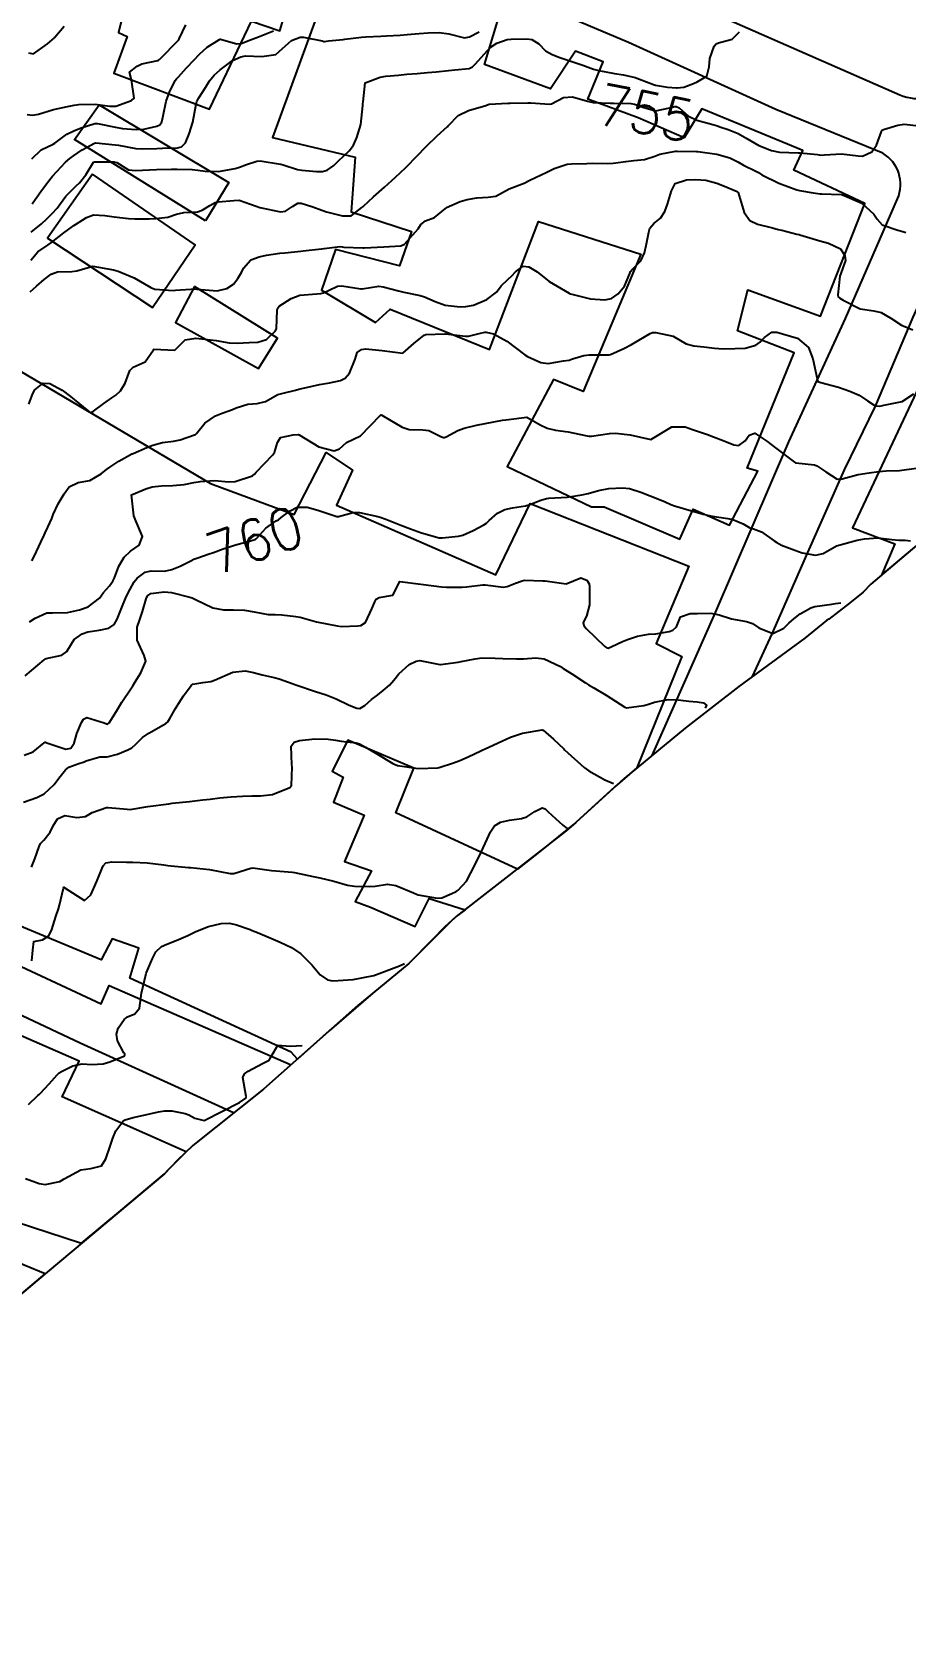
# Model space of a CAD drawing. Header units: metres. Extents: x 318500 to 325275, y 7408834 to 7428799.
# Drawn here: x 321661.9 to 321746.1, y 7415142.3 to 7415298 of the extents above; entities that cross this region are included whole.
import ezdxf
from ezdxf.enums import TextEntityAlignment as Align

# ---------------------------------------------------------------- set-up
doc = ezdxf.new("R2010")
doc.units = ezdxf.units.M
doc.header["$MEASUREMENT"] = 0
for name, color, linetype in [('Area', 45, 'Continuous'), ('Cotas', 45, 'Continuous'), ('Curvas de Nivel 1m', 11, 'Continuous'), ('Curvas de Nivel 5m', 15, 'Continuous'), ('Edificações', 30, 'Continuous'), ('Vias Primárias', 230, 'Continuous')]:
    doc.layers.add(name, color=color, linetype=linetype)
doc.styles.add('Style-STANDARD', font='STANDARD.shx')

msp = doc.modelspace()

# ---------------------------------------------------------------- linework, layer by layer
at = {"layer": 'Area'}
msp.add_lwpolyline([(321747.52, 7415248.92), (321742.71, 7415244.86), (321741.97, 7415244.07), (321740.63, 7415243.02), (321738.65, 7415241.48), (321738.41, 7415241.34), (321736.35, 7415239.64), (321729.96, 7415234.99), (321724.8, 7415230.96), (321718.93, 7415226.11), (321714.28, 7415221.87), (321713.35, 7415221.07), (321702.75, 7415212.81), (321701.61, 7415211.77), (321700.5, 7415210.63), (321698.17, 7415208.28), (321693.26, 7415204.23), (321684.15, 7415196.16), (321677.36, 7415190.74), (321675.85, 7415189.3), (321674.61, 7415188.01), (321662.33, 7415177.7), (321659.19, 7415175.07)], dxfattribs=at)
at = {"layer": 'Curvas de Nivel 1m', "flags": 128}
for points, elevation in [([(321661.38, 7415290.13), (321661.91, 7415290.07), (321662.48, 7415290.15), (321663.92, 7415290.61), (321665.29, 7415290.9), (321665.92, 7415291.02), (321666.36, 7415291.09), (321667.93, 7415291.13), (321669.35, 7415290.91), (321669.92, 7415290.91), (321671.45, 7415291.46), (321671.69, 7415291.69), (321671.45, 7415293.46), (321671.24, 7415294.19), (321671.98, 7415294.77), (321672.44, 7415294.99), (321673.99, 7415295.32), (321674.06, 7415295.36), (321674.13, 7415295.43), (321676.01, 7415297.33), (321676.05, 7415297.4), (321676.67, 7415298.75)], 751), ([(321661.76, 7415278.78), (321662.76, 7415279.58), (321663.27, 7415280.07), (321663.79, 7415280.59), (321664.27, 7415281.08), (321664.61, 7415281.55), (321665.11, 7415282.24), (321665.82, 7415282.97), (321666.12, 7415283.23), (321666.43, 7415283.52), (321667.05, 7415284.3), (321667.78, 7415285.51), (321667.82, 7415285.54), (321667.85, 7415285.56), (321669.78, 7415285.55), (321669.85, 7415285.54), (321670.02, 7415285.48), (321671.17, 7415284.78), (321671.84, 7415284.71), (321672.52, 7415284.76), (321673.84, 7415284.83), (321675.29, 7415284.85), (321675.84, 7415284.84), (321677.28, 7415284.81), (321677.84, 7415284.76), (321678.55, 7415284.66), (321679.84, 7415284.62), (321681.43, 7415284.92), (321681.85, 7415285.06), (321682.53, 7415285.31), (321683.52, 7415285.63), (321683.86, 7415285.65), (321685.79, 7415285.33), (321685.85, 7415285.32), (321686.06, 7415285.27), (321687.43, 7415284.83), (321687.85, 7415284.75), (321689.26, 7415284.64), (321689.84, 7415284.62), (321690.31, 7415284.74), (321690.93, 7415285.2), (321691.39, 7415285.66), (321691.86, 7415286.1), (321692.43, 7415286.63), (321692.85, 7415287.18), (321693.17, 7415287.9), (321693.54, 7415289.17), (321693.75, 7415290.98), (321693.75, 7415291.16), (321693.76, 7415291.33), (321693.96, 7415293.16), (321695.4, 7415293.71), (321695.97, 7415293.82), (321697.17, 7415293.92), (321697.97, 7415294), (321698.99, 7415294.08), (321699.98, 7415294.16), (321700.82, 7415294.23), (321701.98, 7415294.36), (321702.6, 7415294.43), (321703.98, 7415294.54), (321704.31, 7415294.7), (321704.6, 7415295.02), (321706.01, 7415296.58), (321706.64, 7415296.99), (321707.66, 7415297.34), (321708.02, 7415297.39), (321709.55, 7415297.42), (321710.02, 7415297.35), (321710.71, 7415296.94), (321711.35, 7415296.27), (321712, 7415295.89), (321712.71, 7415295.62), (321713.99, 7415295.2), (321714.95, 7415294.88), (321715.98, 7415294.5), (321716.49, 7415294.35), (321717.98, 7415294.06), (321718.87, 7415293.93), (321719.97, 7415293.68), (321721.75, 7415293.01), (321721.96, 7415292.94), (321723.1, 7415292.77), (321723.96, 7415292.68), (321724.04, 7415292.68), (321724.66, 7415292.75), (321725.61, 7415293.1), (321725.97, 7415293.28), (321726.88, 7415293.82), (321727.13, 7415294.72), (321727.19, 7415295.52), (321727.59, 7415296.71), (321727.79, 7415296.94), (321728.01, 7415297.04), (321729.32, 7415297.39), (321730.03, 7415298.08)], 754), ([(321661.85, 7415285.85), (321662.75, 7415286.7), (321663.88, 7415287.27), (321664.07, 7415287.36), (321664.32, 7415287.55), (321665.2, 7415288.24), (321665.9, 7415288.55), (321666.6, 7415288.83), (321667.91, 7415289.24), (321668.17, 7415289.24), (321669.9, 7415288.89), (321670.59, 7415288.78), (321671.9, 7415288.66), (321672.63, 7415288.72), (321673.9, 7415289.01), (321674.19, 7415289.14), (321674.37, 7415289.42), (321674.49, 7415290), (321674.8, 7415291.42), (321675.1, 7415292.26), (321675.66, 7415293.4), (321675.79, 7415293.57), (321675.97, 7415293.76), (321676.76, 7415294.61), (321677.48, 7415295.38), (321678, 7415295.95), (321678.74, 7415296.62), (321679.91, 7415297.35), (321679.98, 7415297.38), (321680.01, 7415297.38), (321680.12, 7415297.35), (321681.61, 7415296.93), (321682.01, 7415296.98), (321682.91, 7415297.31), (321683.69, 7415297.62), (321684.02, 7415297.74), (321685.12, 7415298.18)], 752), ([(321661.87, 7415281.52), (321661.93, 7415281.59), (321662.7, 7415282.7), (321663.35, 7415283.57), (321663.84, 7415284.18), (321665.08, 7415285.54), (321665.51, 7415285.88), (321665.86, 7415286.13), (321666.68, 7415286.71), (321667.88, 7415287.35), (321668.01, 7415287.38), (321669.88, 7415287.21), (321670.19, 7415287.16), (321671.87, 7415286.84), (321672.51, 7415286.8), (321673.87, 7415286.84), (321674.44, 7415286.86), (321675.87, 7415286.9), (321676.27, 7415287), (321676.65, 7415287.39), (321677.01, 7415288.26), (321677.34, 7415289.38), (321677.68, 7415291.12), (321677.74, 7415291.37), (321677.79, 7415291.51), (321677.94, 7415291.74), (321678.58, 7415292.73), (321678.97, 7415293.36), (321679.4, 7415293.92), (321679.98, 7415294.43), (321680.51, 7415294.82), (321681.18, 7415295.33), (321681.99, 7415295.68), (321682.44, 7415295.76), (321683.99, 7415295.7), (321685.35, 7415295.92), (321686, 7415296.47), (321686.88, 7415297.26), (321687.7, 7415297.56), (321688.02, 7415297.58), (321689.82, 7415297.21), (321689.97, 7415297.17), (321690.01, 7415297.17), (321690.05, 7415297.17), (321690.44, 7415297.21), (321691.85, 7415297.35), (321692.01, 7415297.37), (321693.61, 7415297.57), (321694.02, 7415297.6), (321695.48, 7415297.68), (321696.02, 7415297.7), (321697.35, 7415297.78), (321698.02, 7415297.84), (321699.18, 7415297.93), (321700.02, 7415297.99), (321701.08, 7415298.01), (321702.02, 7415297.89), (321703.53, 7415297.52), (321704.02, 7415297.6), (321704.96, 7415298.08)], 753), ([(321661.68, 7415273.02), (321662.3, 7415273.58), (321663.04, 7415274.23), (321663.71, 7415274.73), (321664.32, 7415274.94), (321665.71, 7415275), (321666.19, 7415275.05), (321667.72, 7415275.51), (321669.72, 7415275.15), (321670.15, 7415275.03), (321671.7, 7415274.39), (321673.31, 7415273.43), (321673.69, 7415273.29), (321675.45, 7415273.17), (321675.69, 7415273.18), (321677.64, 7415273.32), (321677.69, 7415273.32), (321677.76, 7415273.3), (321679.69, 7415273.13), (321680.63, 7415273.34), (321681.26, 7415273.76), (321681.7, 7415274.31), (321682.07, 7415274.96), (321682.25, 7415275.31), (321682.93, 7415276.1), (321683.74, 7415276.4), (321684.47, 7415276.55), (321685.74, 7415276.75), (321686.21, 7415276.8), (321687.75, 7415276.96), (321687.99, 7415276.99), (321689.75, 7415277.17), (321689.78, 7415277.18), (321690, 7415277.21), (321691.56, 7415277.39), (321691.75, 7415277.36), (321691.9, 7415277.34), (321693.75, 7415277.26), (321693.86, 7415277.27), (321695.75, 7415277.36), (321697.41, 7415277.46), (321697.76, 7415277.62), (321699.07, 7415279.09), (321699.33, 7415279.53), (321699.78, 7415279.87), (321700.65, 7415280.2), (321701.71, 7415281.05), (321701.75, 7415281.1), (321701.8, 7415281.16), (321703.12, 7415281.73), (321703.81, 7415281.93), (321704.74, 7415282.09), (321705.82, 7415282.14), (321706.55, 7415282.26), (321707.83, 7415282.97), (321709.29, 7415283.5), (321709.84, 7415283.79), (321711.48, 7415284.56), (321711.85, 7415284.75), (321712.18, 7415284.92), (321713.42, 7415285.33), (321713.86, 7415285.38), (321715.34, 7415285.4), (321715.86, 7415285.43), (321717.3, 7415285.41), (321717.86, 7415285.42), (321719.09, 7415285.59), (321719.86, 7415285.68), (321720.88, 7415285.79), (321721.87, 7415286.1), (321722.35, 7415286.3), (321723.88, 7415286.6), (321724.04, 7415286.6), (321725.88, 7415286.57), (321726.04, 7415286.56), (321727.87, 7415286.29), (321729.12, 7415285.94), (321729.87, 7415285.57), (321730.44, 7415285.24), (321731.6, 7415284.65), (321731.86, 7415284.52), (321732.19, 7415284.31), (321733.84, 7415283.51), (321735.57, 7415282.87), (321735.83, 7415282.8), (321737.13, 7415282.58), (321737.83, 7415282.48), (321737.93, 7415282.47), (321739.83, 7415282.42), (321739.98, 7415282.39), (321741.82, 7415281.57), (321743, 7415280.5), (321743.32, 7415280.03), (321743.79, 7415279.47), (321745.3, 7415278.96), (321745.78, 7415278.84), (321746.08, 7415278.76)], 756), ([(321661.54, 7415262.2), (321661.92, 7415263.22), (321662.12, 7415263.58), (321662.92, 7415264.22), (321663.57, 7415264.19), (321664.75, 7415263.54), (321665.55, 7415262.94), (321667.31, 7415261.51), (321667.53, 7415261.39), (321667.78, 7415261.51), (321668.77, 7415262.26), (321669.55, 7415262.8), (321669.95, 7415263.08), (321670.37, 7415263.47), (321670.82, 7415264.21), (321671.27, 7415265.45), (321671.59, 7415265.78), (321672.76, 7415266.28), (321673.57, 7415267.43), (321673.58, 7415267.46), (321673.61, 7415267.5), (321675.61, 7415267.4), (321676.62, 7415268.39), (321677.63, 7415268.55), (321678.5, 7415268.48), (321679.62, 7415268.32), (321680.85, 7415268.1), (321681.62, 7415268.08), (321682.8, 7415268.13), (321683.62, 7415268.16), (321684.46, 7415268.44), (321685.33, 7415269.27), (321685.42, 7415269.5), (321685.49, 7415271.27), (321685.52, 7415271.42), (321685.67, 7415271.65), (321686.82, 7415272.39), (321687.68, 7415272.72), (321689.29, 7415272.82), (321689.69, 7415272.86), (321689.95, 7415272.94), (321690.5, 7415273.2), (321691.31, 7415273.58), (321691.7, 7415273.62), (321693.54, 7415273.31), (321693.69, 7415273.31), (321695.28, 7415273.56), (321695.7, 7415273.52), (321697.18, 7415273.12), (321697.69, 7415272.99), (321699.27, 7415272.67), (321699.68, 7415272.56), (321700.72, 7415272.1), (321701.68, 7415271.75), (321703.13, 7415271.58), (321703.68, 7415271.6), (321704.41, 7415271.75), (321705.68, 7415272.28), (321706.61, 7415272.99), (321707.08, 7415273.6), (321707.71, 7415274.22), (321708.11, 7415274.57), (321708.44, 7415274.96), (321709.18, 7415275.5), (321709.73, 7415275.45), (321710.55, 7415274.94), (321711.71, 7415274.02), (321713.61, 7415272.89), (321713.66, 7415272.86), (321713.69, 7415272.85), (321713.74, 7415272.84), (321715.68, 7415272.35), (321717.07, 7415272.24), (321717.69, 7415272.38), (321718.36, 7415272.83), (321718.95, 7415273.57), (321719.46, 7415274.81), (321719.54, 7415275), (321719.73, 7415275.22), (321720.54, 7415276), (321720.89, 7415276.8), (321721.06, 7415277.49), (321721.3, 7415278.79), (321721.41, 7415279.16), (321721.78, 7415279.61), (321722.43, 7415280.14), (321722.83, 7415280.77), (321723.11, 7415281.47), (321723.48, 7415282.77), (321723.84, 7415283.46), (321724.92, 7415283.82), (321725.84, 7415283.85), (321726.78, 7415283.78), (321727.84, 7415283.51), (321728.42, 7415283.28), (321729.83, 7415282.7), (321729.86, 7415282.68), (321729.9, 7415282.6), (321730.5, 7415280.67), (321731.03, 7415279.9), (321731.79, 7415279.55), (321733.22, 7415279.2), (321733.78, 7415279.05), (321734.13, 7415278.97), (321735.56, 7415278.6), (321735.78, 7415278.54), (321735.86, 7415278.52), (321737.77, 7415277.93), (321738.62, 7415277.71), (321739.76, 7415277.16), (321740.18, 7415276.54), (321740.25, 7415276.04), (321739.72, 7415274.55), (321739.52, 7415272.73), (321739.56, 7415272.55), (321739.7, 7415272.42), (321740.02, 7415272.22), (321741.68, 7415271.39), (321743, 7415271.18), (321743.68, 7415271.05), (321744.63, 7415270.48), (321745.66, 7415269.83), (321746.76, 7415269.35)], 757), ([(321661.83, 7415247.09), (321662.1, 7415247.58), (321662.71, 7415248.91), (321663.02, 7415249.57), (321663.13, 7415249.81), (321663.38, 7415250.33), (321663.76, 7415251.19), (321663.89, 7415251.55), (321664.37, 7415252.59), (321664.97, 7415253.54), (321665.44, 7415254.22), (321666.3, 7415254.66), (321667.44, 7415254.84), (321668.52, 7415255.49), (321669.03, 7415255.91), (321669.46, 7415256.2), (321670.23, 7415256.71), (321671.48, 7415257.41), (321671.51, 7415257.42), (321671.59, 7415257.45), (321672.91, 7415258.01), (321673.49, 7415258.26), (321674.42, 7415258.49), (321675.5, 7415258.62), (321676.13, 7415258.76), (321677.51, 7415259.25), (321677.6, 7415259.28), (321677.72, 7415259.37), (321678.52, 7415260.36), (321679.53, 7415261.08), (321680.17, 7415261.34), (321681.18, 7415261.68), (321681.54, 7415261.84), (321682.65, 7415262.2), (321683.54, 7415262.26), (321684.36, 7415262.47), (321685.56, 7415263.12), (321685.66, 7415263.16), (321686.05, 7415263.26), (321687.25, 7415263.56), (321687.57, 7415263.63), (321688.87, 7415263.92), (321689.57, 7415264.09), (321690.53, 7415264.25), (321691.58, 7415264.48), (321692.04, 7415264.72), (321692.46, 7415265.18), (321692.99, 7415266.55), (321693.18, 7415267.17), (321693.61, 7415267.48), (321693.99, 7415267.53), (321695.61, 7415267.37), (321697.61, 7415267.11), (321698.67, 7415268.05), (321699.64, 7415268.86), (321699.81, 7415268.9), (321701.64, 7415268.99), (321701.7, 7415268.99), (321703.64, 7415268.74), (321703.92, 7415268.74), (321704.96, 7415269.01), (321705.51, 7415269.13), (321705.64, 7415269.14), (321706.32, 7415268.99), (321707.63, 7415268.27), (321709.34, 7415266.95), (321709.61, 7415266.8), (321710.88, 7415266.21), (321711.6, 7415266.11), (321713.08, 7415266.37), (321713.61, 7415266.45), (321713.94, 7415266.56), (321715.05, 7415266.88), (321715.54, 7415266.94), (321715.61, 7415266.95), (321717.49, 7415266.97), (321717.61, 7415267), (321718.88, 7415267.56), (321719.63, 7415267.95), (321720.18, 7415268.26), (321721.06, 7415268.8), (321721.42, 7415269.02), (321721.64, 7415269.11), (321721.98, 7415269.12), (321723.64, 7415268.76), (321724.9, 7415268.01), (321725.63, 7415267.83), (321726.61, 7415267.74), (321727.63, 7415267.59), (321728.46, 7415267.53), (321729.63, 7415267.56), (321730.58, 7415267.61), (321731.63, 7415267.88), (321732.06, 7415268.22), (321732.46, 7415268.64), (321733.15, 7415269.13), (321733.65, 7415269.13), (321735.49, 7415268.6), (321735.6, 7415268.56), (321735.64, 7415268.55), (321736.7, 7415267.65), (321737.1, 7415266.58), (321737.51, 7415264.65), (321737.53, 7415264.57), (321737.59, 7415264.4), (321737.87, 7415264.28), (321739.58, 7415263.84), (321740.67, 7415263.44), (321741.57, 7415263.06), (321742.39, 7415262.51), (321743.11, 7415262.05), (321743.56, 7415262), (321743.95, 7415262.09), (321745.56, 7415262.41), (321745.73, 7415262.47), (321746.84, 7415263.18)], 758), ([(321661.63, 7415241.22), (321662.17, 7415241.58), (321663.28, 7415242.09), (321663.83, 7415242.1), (321665.28, 7415242.13), (321666.44, 7415242.36), (321667.28, 7415242.66), (321668.35, 7415243.49), (321668.75, 7415244.04), (321669.31, 7415244.68), (321669.65, 7415245.14), (321669.79, 7415245.47), (321670.21, 7415246.59), (321670.75, 7415247.46), (321671.36, 7415248.04), (321672.18, 7415248.62), (321672.52, 7415249.44), (321671.87, 7415250.96), (321671.66, 7415251.45), (321671.43, 7415253.45), (321672.83, 7415254.04), (321673.44, 7415254.23), (321674.34, 7415254.32), (321675.44, 7415254.37), (321676.52, 7415254.47), (321677.44, 7415254.64), (321678.05, 7415254.76), (321679.44, 7415254.83), (321680.83, 7415254.72), (321681.44, 7415254.73), (321683.1, 7415255.3), (321683.3, 7415255.44), (321683.46, 7415255.64), (321684.26, 7415256.49), (321685.04, 7415257.27), (321685.21, 7415257.55), (321685.5, 7415258.52), (321685.8, 7415258.97), (321687.01, 7415259.25), (321687.51, 7415259.27), (321687.54, 7415259.27), (321687.6, 7415259.24), (321689.49, 7415258.1), (321690.98, 7415257.7), (321691.49, 7415257.89), (321692.18, 7415258.5), (321693.51, 7415259.16), (321695.44, 7415261.13), (321695.5, 7415261.16), (321695.53, 7415261.16), (321695.58, 7415261.13), (321697.52, 7415259.97), (321698.19, 7415259.77), (321699.52, 7415259.73), (321700.11, 7415259.66), (321701.33, 7415259.05), (321701.51, 7415258.98), (321701.59, 7415258.97), (321701.76, 7415259.05), (321702.9, 7415259.65), (321703.52, 7415259.89), (321704.7, 7415260.19), (321705.52, 7415260.35), (321707.2, 7415260.65), (321707.53, 7415260.69), (321707.78, 7415260.71), (321709.53, 7415260.95), (321710.82, 7415260.22), (321711.52, 7415259.89), (321712.31, 7415259.7), (321713.52, 7415259.52), (321715.21, 7415259.17), (321715.51, 7415259.12), (321715.77, 7415259.13), (321717.52, 7415259.38), (321718.08, 7415259.4), (321719.51, 7415259.24), (321721.51, 7415258.79), (321723.52, 7415260), (321724.79, 7415260.01), (321725.52, 7415259.76), (321726.97, 7415259.26), (321727.52, 7415259.06), (321728.45, 7415258.7), (321729.5, 7415258.28), (321729.98, 7415258.2), (321730.59, 7415258.66), (321730.96, 7415259.22), (321731.52, 7415259.41), (321732.68, 7415258.64), (321733.5, 7415257.99), (321735.33, 7415256.6), (321735.43, 7415256.55), (321735.48, 7415256.54), (321737.26, 7415256.35), (321737.48, 7415256.27), (321738.36, 7415255.67), (321739.46, 7415254.98), (321739.93, 7415255), (321741.47, 7415255.43), (321742.55, 7415255.58), (321743.47, 7415255.71), (321744.19, 7415255.77), (321745.47, 7415255.82), (321747.07, 7415256.04)], 759), ([(321661.09, 7415228.36), (321661.98, 7415228.7), (321663.04, 7415229.56), (321663.11, 7415229.61), (321663.16, 7415229.61), (321663.27, 7415229.56), (321665.1, 7415228.95), (321665.6, 7415229.03), (321665.91, 7415229.52), (321666.18, 7415230.46), (321666.63, 7415231.51), (321666.82, 7415231.83), (321667.14, 7415232), (321668.81, 7415231.48), (321669.03, 7415231.38), (321669.13, 7415231.36), (321669.28, 7415231.48), (321670.01, 7415232.61), (321670.51, 7415233.46), (321670.76, 7415233.86), (321671.18, 7415234.48), (321671.57, 7415235.06), (321671.8, 7415235.44), (321672.33, 7415236.31), (321672.84, 7415237.43), (321672.68, 7415237.97), (321671.98, 7415239.44), (321672, 7415240.7), (321672.24, 7415241.44), (321672.51, 7415242.21), (321672.85, 7415243.43), (321672.99, 7415243.73), (321673.3, 7415243.94), (321674.59, 7415244.12), (321675.3, 7415244.03), (321677.07, 7415243.6), (321677.29, 7415243.53), (321677.6, 7415243.37), (321679.28, 7415242.56), (321680.32, 7415242.37), (321681.28, 7415242.39), (321682.33, 7415242.35), (321683.28, 7415242.19), (321684.62, 7415241.94), (321685.28, 7415241.91), (321685.92, 7415241.9), (321687.27, 7415241.73), (321687.7, 7415241.66), (321689.27, 7415241.21), (321691.26, 7415240.82), (321691.67, 7415240.78), (321693.26, 7415240.82), (321693.55, 7415240.87), (321694.01, 7415241.15), (321694.62, 7415242.48), (321694.88, 7415243.14), (321695.02, 7415243.41), (321695.3, 7415243.57), (321696.63, 7415243.79), (321697.32, 7415245.11), (321699.32, 7415244.85), (321699.57, 7415244.83), (321701.31, 7415244.6), (321701.79, 7415244.57), (321703.31, 7415244.57), (321703.74, 7415244.59), (321705.32, 7415244.78), (321705.54, 7415244.77), (321707.31, 7415244.56), (321707.66, 7415244.62), (321708.44, 7415244.96), (321709.1, 7415245.18), (321709.32, 7415245.22), (321711.08, 7415245.17), (321711.32, 7415245.16), (321713.32, 7415244.89), (321714.75, 7415245.46), (321715.33, 7415245.24), (321715.54, 7415244.87), (321715.59, 7415244.59), (321715.57, 7415242.87), (321715.28, 7415241.76), (321714.98, 7415241.16), (321715.05, 7415240.87), (321715.27, 7415240.59), (321717.07, 7415238.84), (321717.24, 7415238.71), (321717.39, 7415238.68), (321717.75, 7415238.83), (321718.76, 7415239.31), (321719.25, 7415239.51), (321720.21, 7415239.85), (321721.26, 7415240.02), (321721.98, 7415240.06), (321723.26, 7415240.27), (321723.61, 7415240.4), (321723.98, 7415240.75), (321724.34, 7415241.69), (321725.29, 7415242.01), (321725.99, 7415242.02), (321727.29, 7415242.06), (321728.09, 7415241.9), (321729.28, 7415241.52), (321730.7, 7415241.24), (321731.28, 7415241.07), (321731.9, 7415240.64), (321733.26, 7415240.08), (321734.3, 7415240.61), (321734.79, 7415241.09), (321735.28, 7415241.5), (321735.9, 7415241.98), (321736.9, 7415242.58), (321737.3, 7415242.7), (321738.94, 7415242.92), (321739.3, 7415242.97), (321739.81, 7415243.04)], 761), ([(321661.03, 7415223.84), (321662.31, 7415224.3), (321663.04, 7415224.65), (321664, 7415225.55), (321664.45, 7415226.15), (321665.07, 7415226.96), (321665.39, 7415227.21), (321666.26, 7415227.52), (321666.87, 7415227.73), (321667.08, 7415227.82), (321668.39, 7415228.19), (321669.09, 7415228.21), (321670.11, 7415228.45), (321671.1, 7415228.88), (321671.48, 7415229.07), (321671.87, 7415229.44), (321672.49, 7415230.06), (321673.12, 7415230.48), (321674.76, 7415231.41), (321674.95, 7415231.58), (321675.14, 7415231.9), (321675.7, 7415232.85), (321676.02, 7415233.39), (321676.46, 7415234.09), (321677.19, 7415235.09), (321677.36, 7415235.2), (321678.31, 7415235.36), (321679.08, 7415235.46), (321679.19, 7415235.49), (321679.45, 7415235.6), (321681.2, 7415236.37), (321682.41, 7415236.51), (321683.2, 7415236.34), (321684.03, 7415236.11), (321685.2, 7415235.85), (321685.66, 7415235.72), (321687.01, 7415235.24), (321687.19, 7415235.18), (321687.28, 7415235.15), (321689.18, 7415234.5), (321690.2, 7415234.18), (321691.17, 7415233.78), (321692.43, 7415233.17), (321693.16, 7415232.89), (321693.45, 7415232.86), (321693.94, 7415233.15), (321694.58, 7415233.73), (321695.18, 7415234.19), (321695.71, 7415234.6), (321696.3, 7415235.12), (321696.73, 7415235.58), (321697.2, 7415236.19), (321698.22, 7415237.09), (321698.88, 7415237.42), (321699.22, 7415237.49), (321701.15, 7415237.12), (321701.21, 7415237.11), (321702.92, 7415237.33), (321703.22, 7415237.38), (321704.57, 7415237.66), (321705.22, 7415237.74), (321706.49, 7415237.71), (321707.22, 7415237.67), (321708.54, 7415237.64), (321709.22, 7415237.65), (321710.4, 7415237.75), (321711.22, 7415237.64), (321712.78, 7415236.9), (321713.04, 7415236.73), (321713.21, 7415236.62), (321713.87, 7415236.22), (321715.19, 7415235.34), (321715.48, 7415235.16), (321715.99, 7415234.86), (321717.18, 7415234.15), (321718.99, 7415232.98), (321719.16, 7415232.94), (321720.81, 7415233.15), (321721.17, 7415233.25), (321721.86, 7415233.47), (321723.17, 7415233.74), (321724.12, 7415233.69), (321725.17, 7415233.56), (321725.95, 7415233.5), (321726.58, 7415233.42), (321726.85, 7415233.17), (321726.72, 7415232.88)], 762), ([(321661.82, 7415217.57), (321662.14, 7415218.38), (321662.55, 7415219.56), (321662.69, 7415219.85), (321662.98, 7415220.17), (321663.61, 7415220.93), (321663.91, 7415221.55), (321664.31, 7415222.24), (321665.02, 7415222.55), (321666.17, 7415222.36), (321667.01, 7415222.45), (321667.66, 7415222.85), (321669.03, 7415223.31), (321669.19, 7415223.32), (321671.03, 7415223.15), (321671.33, 7415223.14), (321673.03, 7415223.43), (321675.03, 7415223.69), (321675.36, 7415223.73), (321677.04, 7415223.9), (321678.33, 7415224.06), (321679.04, 7415224.14), (321679.95, 7415224.25), (321681.04, 7415224.35), (321682.15, 7415224.41), (321683.04, 7415224.44), (321683.89, 7415224.43), (321685.04, 7415224.56), (321686.71, 7415225.25), (321686.85, 7415225.44), (321686.92, 7415227.24), (321686.9, 7415227.42), (321686.83, 7415229.24), (321687.11, 7415229.63), (321687.65, 7415229.77), (321689.12, 7415229.95), (321690.4, 7415229.91), (321691.12, 7415229.8), (321691.65, 7415229.71), (321693.11, 7415229.54), (321693.42, 7415229.46), (321694, 7415229.15), (321695.1, 7415228.49), (321696.64, 7415227.56), (321697.08, 7415227.37), (321699.08, 7415227.08), (321700.97, 7415227.16), (321701.08, 7415227.18), (321702.49, 7415227.63), (321703.09, 7415227.85), (321703.9, 7415228.22), (321705.11, 7415228.79), (321705.25, 7415228.86), (321705.52, 7415228.99), (321707.12, 7415229.73), (321707.98, 7415230.1), (321709.13, 7415230.48), (321711.03, 7415230.82), (321711.13, 7415230.77), (321712.12, 7415229.91), (321713.11, 7415228.96), (321713.19, 7415228.89), (321715.08, 7415227.19), (321715.53, 7415226.86), (321717.07, 7415225.99), (321717.89, 7415225.65)], 763), ([(321661.84, 7415208.55), (321661.95, 7415209.57), (321662.03, 7415210.39), (321662.86, 7415210.57), (321663.47, 7415210.94), (321663.76, 7415211.55), (321664.15, 7415212.81), (321664.4, 7415213.54), (321664.52, 7415213.91), (321664.88, 7415215.53), (321664.89, 7415215.56), (321664.92, 7415215.64), (321665.06, 7415215.53), (321666.9, 7415214.35), (321667.52, 7415214.89), (321667.79, 7415215.49), (321668.13, 7415216.29), (321668.62, 7415217.48), (321668.72, 7415217.71), (321668.96, 7415217.99), (321669.56, 7415218.07), (321670.96, 7415218.05), (321671.57, 7415218.05), (321672.96, 7415217.99), (321674.55, 7415217.81), (321674.95, 7415217.74), (321675.26, 7415217.71), (321676.95, 7415217.55), (321677.12, 7415217.54), (321678.95, 7415217.34), (321680.94, 7415216.95), (321681.31, 7415216.95), (321682.42, 7415217.3), (321682.95, 7415217.47), (321683.15, 7415217.49), (321684.95, 7415217.26), (321686.95, 7415217.08), (321687.14, 7415217.05), (321688.94, 7415216.67), (321689.61, 7415216.53), (321690.94, 7415216.21), (321692.25, 7415215.85), (321692.93, 7415215.73), (321694.36, 7415215.7), (321694.93, 7415215.75), (321696.13, 7415215.92), (321696.93, 7415215.81), (321698.63, 7415215.08), (321698.92, 7415214.96), (321699.08, 7415214.91), (321700.91, 7415214.57), (321701.35, 7415214.61), (321702.31, 7415215.04), (321702.73, 7415215.22), (321702.92, 7415215.34), (321703.72, 7415216.23), (321704.15, 7415217.01), (321704.97, 7415218.67), (321705.14, 7415219), (321705.71, 7415220.27), (321706.04, 7415220.98), (321706.44, 7415221.54), (321707.01, 7415221.9), (321707.89, 7415222.09), (321709.02, 7415222.26), (321709.54, 7415222.42), (321710.32, 7415222.93), (321711.03, 7415223.3), (321711.32, 7415223.2), (321711.61, 7415222.91), (321713.01, 7415221.62), (321713.42, 7415221.3)], 764), ([(321661.24, 7415187.57), (321662.54, 7415187.09), (321663.11, 7415186.98), (321664.55, 7415187.28), (321664.71, 7415187.36), (321664.95, 7415187.52), (321666.56, 7415188.41), (321667.53, 7415188.52), (321668.56, 7415188.78), (321668.96, 7415189.47), (321669.38, 7415190.68), (321669.63, 7415191.46), (321669.93, 7415192.14), (321670.62, 7415193.06), (321670.85, 7415193.22), (321671.59, 7415193.44), (321672.63, 7415193.68), (321674.05, 7415193.99), (321674.64, 7415194.08), (321675.32, 7415194.08), (321676.63, 7415193.81), (321676.96, 7415193.7), (321677.56, 7415193.36), (321678.45, 7415193.16), (321681.84, 7415194.9), (321682.47, 7415195.29), (321682.49, 7415195.46), (321682.18, 7415197.3), (321682.32, 7415197.66), (321682.69, 7415197.91), (321684.06, 7415198.63), (321684.71, 7415198.98), (321684.88, 7415199.26), (321685.55, 7415200.42), (321686.72, 7415200.31), (321687.88, 7415200.38)], 766)]:
    msp.add_lwpolyline(points, dxfattribs=dict(at, elevation=elevation))
at = {"layer": 'Curvas de Nivel 5m', "flags": 128}
for points, elevation in [([(321661.52, 7415296.07), (321661.99, 7415295.98), (321663.35, 7415296.92), (321664.01, 7415297.51), (321664.07, 7415297.56), (321664.94, 7415298.64)], 750), ([(321661.73, 7415276.08), (321662.43, 7415276.88), (321663.42, 7415277.57), (321663.75, 7415277.79), (321664.92, 7415278.71), (321665.77, 7415279.34), (321665.88, 7415279.42), (321666.05, 7415279.53), (321667.1, 7415280.2), (321667.78, 7415280.44), (321668.89, 7415280.38), (321669.78, 7415280.26), (321671.14, 7415280.1), (321671.78, 7415280.05), (321673.16, 7415280.05), (321673.78, 7415280.09), (321674.96, 7415280.24), (321675.79, 7415280.5), (321676.5, 7415280.68), (321677.79, 7415280.75), (321678.27, 7415280.89), (321678.99, 7415281.36), (321679.52, 7415281.64), (321679.81, 7415281.69), (321681.31, 7415281.83), (321681.81, 7415281.85), (321683.47, 7415281.29), (321683.8, 7415281.16), (321683.97, 7415281.11), (321685.79, 7415280.73), (321686.27, 7415280.79), (321686.96, 7415281.25), (321687.47, 7415281.58), (321687.8, 7415281.57), (321688.91, 7415281.22), (321689.8, 7415280.9), (321690.25, 7415280.75), (321691.79, 7415280.36), (321692.6, 7415280.36), (321693.65, 7415281.16), (321693.73, 7415281.23), (321693.8, 7415281.3), (321694.77, 7415282.19), (321695.83, 7415283.13), (321696.88, 7415284.08), (321697.85, 7415284.98), (321697.98, 7415285.11), (321698.9, 7415286.06), (321699.88, 7415287.08), (321700.9, 7415288.06), (321701.91, 7415288.98), (321701.95, 7415289.01), (321701.99, 7415289.05), (321702.92, 7415290.04), (321703.92, 7415290.5), (321705.6, 7415291), (321705.83, 7415291.1), (321705.93, 7415291.13), (321707.7, 7415291.21), (321707.93, 7415291.21), (321709.63, 7415291.26), (321709.93, 7415291.25), (321711.74, 7415291.11), (321711.93, 7415291.16), (321713.09, 7415291.76), (321713.94, 7415291.83), (321715.4, 7415291.42), (321715.94, 7415291.29), (321717.58, 7415291.2), (321717.94, 7415291.2), (321719.57, 7415291.19), (321719.93, 7415291.13), (321720.83, 7415290.8), (321721.93, 7415290.47), (321723.33, 7415290.77), (321723.81, 7415290.88), (321723.93, 7415290.88), (321724.21, 7415290.76), (321725.13, 7415289.95), (321725.92, 7415289.56), (321727.46, 7415289.17), (321727.91, 7415289.02), (321728.15, 7415288.94), (321728.96, 7415288.69), (321729.9, 7415288.3), (321730.75, 7415287.81), (321731.89, 7415287.14), (321733.11, 7415286.64), (321733.88, 7415286.5), (321735.71, 7415286.43), (321735.88, 7415286.43), (321737.55, 7415286.25), (321737.88, 7415286.21), (321738.22, 7415286.23), (321739.88, 7415286.32), (321741.49, 7415286.14), (321741.88, 7415286.1), (321742.79, 7415286.51), (321743.23, 7415287.16), (321743.72, 7415288.49), (321743.8, 7415288.61), (321743.91, 7415288.69), (321745.3, 7415289.1), (321745.92, 7415289.18), (321747.33, 7415289.03)], 755), ([(321661.19, 7415236.01), (321663.02, 7415237.56), (321663.13, 7415237.64), (321663.21, 7415237.67), (321664.73, 7415238.02), (321665.22, 7415238.36), (321665.65, 7415239.11), (321665.93, 7415239.52), (321666.69, 7415240.07), (321667.25, 7415240.26), (321668.33, 7415240.41), (321669.26, 7415240.6), (321669.78, 7415240.96), (321670.06, 7415241.47), (321670.58, 7415242.75), (321670.88, 7415243.46), (321671.01, 7415243.74), (321671.3, 7415244.38), (321671.69, 7415245.07), (321672, 7415245.44), (321672.76, 7415246.01), (321673.33, 7415246.12), (321674.64, 7415246.1), (321675.33, 7415246.25), (321676.15, 7415246.58), (321677.35, 7415247.19), (321677.46, 7415247.26), (321677.73, 7415247.37), (321678.93, 7415247.78), (321679.36, 7415247.91), (321680.28, 7415248.26), (321681.36, 7415248.61), (321683.15, 7415249.08), (321683.37, 7415249.15), (321683.45, 7415249.21), (321683.51, 7415249.29), (321684.4, 7415250.26), (321685.4, 7415250.94), (321685.6, 7415251.06), (321685.87, 7415251.26), (321686.75, 7415251.91), (321687.42, 7415252.26), (321688.37, 7415252.27), (321689.41, 7415251.97), (321691.22, 7415251.38), (321691.4, 7415251.38), (321692.81, 7415251.77), (321693.41, 7415251.76), (321695.17, 7415251.37), (321695.4, 7415251.31), (321695.95, 7415251.12), (321697.39, 7415250.55), (321698.32, 7415250.17), (321699.38, 7415249.79), (321701.1, 7415249.33), (321701.37, 7415249.3), (321702.95, 7415249.46), (321703.38, 7415249.56), (321704.38, 7415250.02), (321705.39, 7415250.56), (321705.65, 7415250.74), (321705.91, 7415250.99), (321706.71, 7415251.68), (321707.42, 7415252.03), (321708.17, 7415252.21), (321709.42, 7415252.41), (321709.84, 7415252.53), (321710.9, 7415252.93), (321711.43, 7415253.11), (321711.66, 7415253.14), (321713.43, 7415253.24), (321714.86, 7415253.45), (321715.44, 7415253.59), (321716.45, 7415253.87), (321717.44, 7415254.08), (321718.77, 7415254.15), (321719.44, 7415254.06), (321720.52, 7415253.72), (321721.44, 7415253.37), (321721.85, 7415253.2), (321722.87, 7415252.77), (321723.43, 7415252.53), (321723.78, 7415252.39), (321725.42, 7415251.91), (321726.54, 7415251.59), (321727.41, 7415251.41), (321728.91, 7415251.18), (321729.41, 7415251.08), (321730.39, 7415250.67), (321731.02, 7415250.28), (321731.4, 7415250.17), (321732.16, 7415249.88), (321733.38, 7415249.04), (321733.63, 7415248.87), (321734.1, 7415248.62), (321735.37, 7415248.13), (321736.09, 7415247.86), (321737.37, 7415247.63), (321738.11, 7415247.82), (321739.38, 7415248.55), (321741.39, 7415249.08), (321742.1, 7415249.23), (321743.39, 7415249.3), (321744.71, 7415249.15), (321745.39, 7415249.1), (321746.02, 7415249.1), (321746.52, 7415249.02)], 760), ([(321661.52, 7415194.69), (321662.43, 7415195.56), (321662.55, 7415195.66), (321662.65, 7415195.75), (321663.52, 7415196.69), (321664.27, 7415197.54), (321664.48, 7415197.74), (321664.69, 7415197.87), (321665.78, 7415198.42), (321666.7, 7415198.61), (321667.63, 7415198.55), (321668.7, 7415198.6), (321669.36, 7415198.81), (321670.71, 7415199.36), (321670.77, 7415199.39), (321670.8, 7415199.45), (321670.79, 7415199.53), (321670.71, 7415199.68), (321670.09, 7415200.83), (321670, 7415201.46), (321670.15, 7415202.05), (321670.75, 7415202.89), (321671.06, 7415203.14), (321671.75, 7415203.44), (321672.23, 7415203.97), (321672.42, 7415205.43), (321672.81, 7415207.2), (321672.87, 7415207.36), (321672.89, 7415207.42), (321673.47, 7415208.78), (321673.8, 7415209.41), (321674.34, 7415209.91), (321674.85, 7415210.14), (321675.75, 7415210.5), (321676.86, 7415210.99), (321677.12, 7415211.11), (321677.65, 7415211.36), (321678.88, 7415211.85), (321680.07, 7415212.14), (321680.88, 7415212.16), (321681.57, 7415212), (321682.87, 7415211.55), (321683.07, 7415211.48), (321683.59, 7415211.28), (321684.86, 7415210.74), (321685.78, 7415210.33), (321686.85, 7415209.82), (321687.77, 7415209.23), (321688.82, 7415208.14), (321689.63, 7415207.2), (321690.32, 7415206.7), (321690.8, 7415206.61), (321691.35, 7415206.63), (321692.81, 7415206.75), (321694.81, 7415207.13), (321697.26, 7415208.06), (321697.76, 7415208.29)], 765)]:
    msp.add_lwpolyline(points, dxfattribs=dict(at, elevation=elevation))
at = {"layer": 'Edificações'}
for points in [[(321688.69, 7415308.01), (321669.71, 7415315.58), (321666.04, 7415302.32), (321670.76, 7415300.37), (321670.18, 7415298.03), (321671.04, 7415297.65), (321669.75, 7415294.12), (321678.96, 7415290.64), (321683.01, 7415299.13), (321685.73, 7415298.18), (321688.69, 7415308.01)], [(321678.57, 7415279.86), (321665.94, 7415287.72), (321668.32, 7415291.06), (321680.82, 7415283.58), (321678.57, 7415279.86)], [(321667.7, 7415284.38), (321663.36, 7415278.19), (321673.47, 7415271.51), (321677.57, 7415277.55), (321667.7, 7415284.38)], [(321774.63, 7415270.46), (321754.57, 7415279.29), (321740.92, 7415250.29), (321745.02, 7415248.73), (321743.72, 7415245.72), (321747.73, 7415249.08), (321752.69, 7415252.91), (321753.5, 7415253.44), (321760.24, 7415258.82), (321761.61, 7415259.91), (321766.96, 7415264.33), (321767.68, 7415265.04), (321770.55, 7415267.32), (321771.97, 7415268.3), (321774.63, 7415270.46)], [(321677.53, 7415273.55), (321675.67, 7415270.07), (321683.69, 7415265.64), (321685.5, 7415268.55), (321677.53, 7415273.55)]]:
    msp.add_lwpolyline(points, close=True, dxfattribs=at)
for points in [[(321690.11, 7415301.84), (321685.02, 7415287.91), (321693.01, 7415286), (321692.63, 7415280.75), (321698.43, 7415278.84), (321697.26, 7415275.53), (321691.09, 7415277.11), (321689.74, 7415273.19), (321694.97, 7415270.07), (321696.37, 7415271.37), (321705.96, 7415267.48), (321710.68, 7415279.82), (321720.54, 7415276.65), (321714.98, 7415263.41), (321712.1, 7415264.58), (321712.1, 7415264.58), (321707.66, 7415256.18), (321715.79, 7415252.3), (321717, 7415252.3), (321724.3, 7415249.2), (321725.56, 7415252.09), (321729.07, 7415250.55), (321731.82, 7415255.73), (321730.79, 7415256.03), (321735.32, 7415267.14), (321729.86, 7415269.26), (321730.84, 7415273.23), (321737.85, 7415270.68), (321742.11, 7415281.55), (321735.28, 7415284.74), (321736.13, 7415286.66), (321726.41, 7415290.67), (321724.72, 7415287.88), (321720.28, 7415289.79), (321715.42, 7415291.61), (321716.91, 7415295.21), (321714.25, 7415296.23), (321711.82, 7415292.59), (321705.45, 7415294.93), (321706.72, 7415299.08)], [(321659.98, 7415265.84), (321679.07, 7415254.55), (321687.12, 7415251.56), (321690.21, 7415257.54), (321692.73, 7415255.83), (321691.21, 7415252.46), (321706.57, 7415245.76), (321709.85, 7415252.64), (321725.15, 7415246.58), (321722.01, 7415239.13), (321724.48, 7415237.87), (321720.15, 7415227.13), (321718.03, 7415225.3), (321714.28, 7415221.87), (321710.93, 7415219.18), (321708.63, 7415217.39), (321696.91, 7415222.81), (321698.64, 7415227.1), (321692.29, 7415229.8), (321690.77, 7415226.81), (321691.84, 7415226.26), (321690.9, 7415223.84), (321693.88, 7415222.58), (321691.98, 7415218.11), (321694.58, 7415217.22), (321693.01, 7415214.26), (321694.47, 7415213.7), (321698.77, 7415211.84), (321700.12, 7415214.54), (321703.59, 7415213.47), (321702.75, 7415212.81), (321702.16, 7415212.28), (321698.17, 7415208.28), (321694.71, 7415205.42), (321690.5, 7415201.78), (321687.44, 7415199.07), (321686.82, 7415199.74), (321671.28, 7415206.87), (321672.16, 7415209.76), (321669.57, 7415210.67), (321668.53, 7415208.64), (321659.48, 7415212.41)], [(321676.71, 7415190.12), (321664.76, 7415195.42), (321666.39, 7415198.87), (321644.17, 7415208.56)], [(321655.39, 7415185), (321666.64, 7415181.32), (321670.41, 7415184.48), (321674.61, 7415188.01), (321675.01, 7415188.42), (321676.71, 7415190.12)], [(321658.28, 7415174.3), (321663.13, 7415178.36), (321659.09, 7415180.05)]]:
    msp.add_lwpolyline(points, dxfattribs=at)
at = {"layer": 'Vias Primárias'}
for points in [[(321109.37, 7414841.13, 0), (321121.45, 7414845.47, -0.165445)], [(321721.62, 7415228.34), (321727.72, 7415242.12), (321734.8, 7415258.57), (321740.25, 7415270.47), (321745.27, 7415281.99, 0.378008), (321743.85, 7415286.39), (321733.55, 7415290.61), (321719.35, 7415297.05), (321703.17, 7415303.9)], [(321729, 7415299.23), (321745.48, 7415292.01, 0.358334), (321750.46, 7415293.42), (321754.62, 7415303.67)], [(321776.25, 7415271.82), (321770.77, 7415274.3), (321754.28, 7415281.73, 0.190651), (321751.58, 7415281.85), (321750.15, 7415278.06), (321746.75, 7415270.59), (321743.11, 7415262), (321740.14, 7415255.87), (321736.59, 7415247.89), (321733.16, 7415240.05), (321731.27, 7415235.94)], [(321681.29, 7415193.88), (321666.5, 7415200.6), (321651.4, 7415207.71), (321637.76, 7415213.52), (321622.98, 7415219.88, 0.622808), (321608.38, 7415207.38), (321610.47, 7415196.47), (321612.2, 7415188.11), (321613.75, 7415180.03), (321615.48, 7415171.22), (321617.79, 7415157.51)]]:
    msp.add_lwpolyline(points, format="xyb", dxfattribs=at)
msp.add_lwpolyline([(321657.39, 7415209.56), (321668.51, 7415204.39), (321669.29, 7415206.16), (321686.82, 7415198.53)], dxfattribs=at)

# ---------------------------------------------------------------- texts
at = {"layer": 'Cotas', "style": 'Style-STANDARD'}
for s, rotation, p in [('755', 348.8366, (321721.06, 7415290.28, 755)), ('760', 19.3317, (321683.32, 7415249.1, 760))]:
    msp.add_text(s, height=4, rotation=rotation, dxfattribs=at).set_placement(p, align=Align.MIDDLE_CENTER)

doc.saveas('drawing.dxf')
